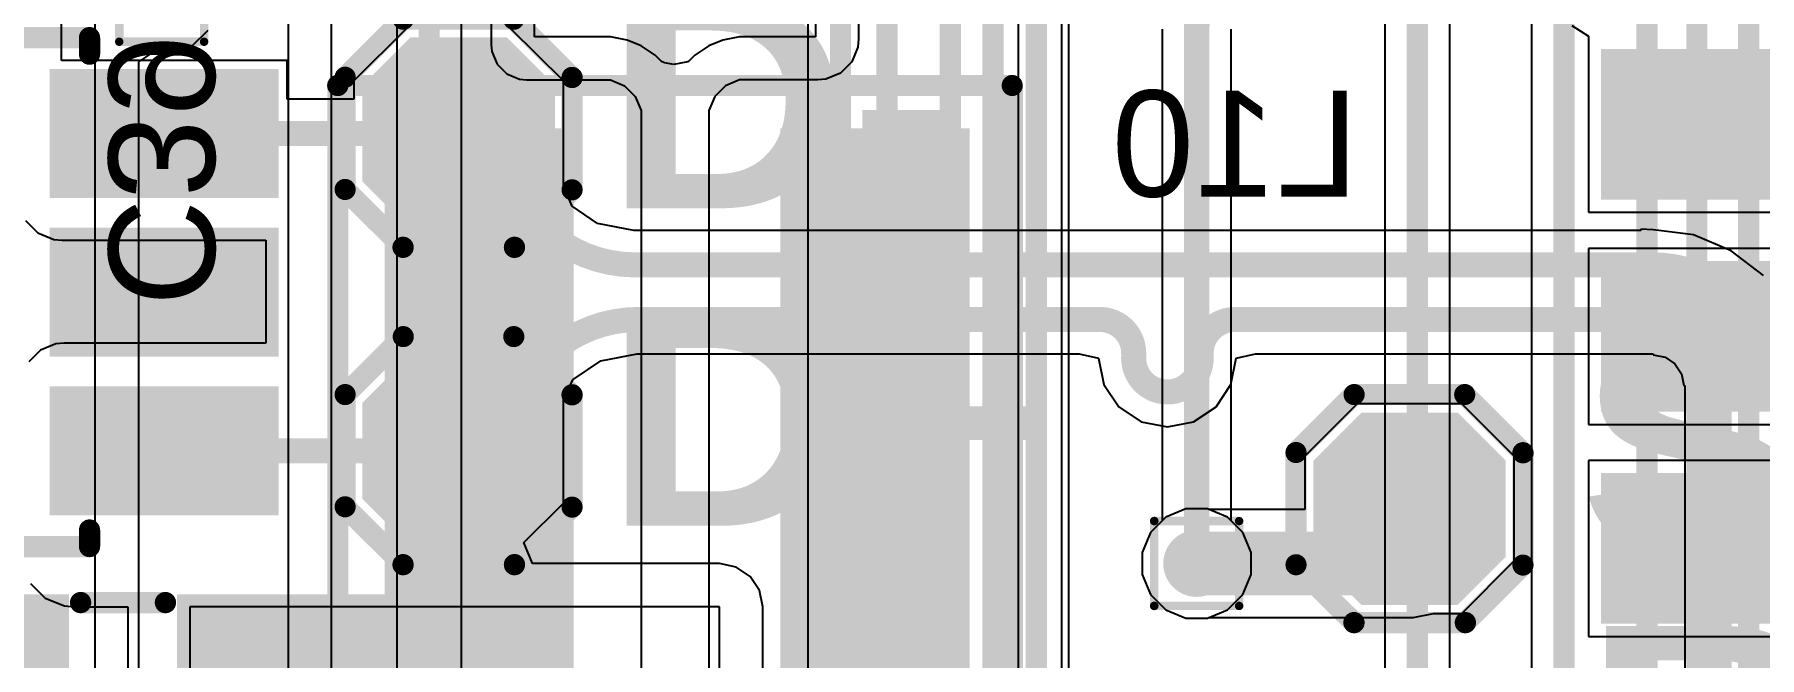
# Model space of a CAD drawing. Header units: inches. Extents: x -12 to 5355, y -7 to 5366.
# Drawn here: x 10.39 to 20.72, y 25.32 to 29.05 of the extents above; entities that cross this region are included whole.
import ezdxf

# ---------------------------------------------------------------- set-up
doc = ezdxf.new("R2010")
doc.units = ezdxf.units.IN
for name, color, linetype in [('BOTTOM LAYER', 5, 'Continuous'), ('Bottom Overlay', 54, 'Continuous'), ('Bottom Paste', 16, 'Continuous'), ('Bottom Solder', 6, 'Continuous'), ('Drill Drawing', 1, 'Continuous'), ('GROUND1', 16, 'Continuous'), ('GROUND2', 156, 'Continuous'), ('POWER', 76, 'Continuous'), ('SIGNAL', 90, 'Continuous'), ('TOP LAYER', 1, 'Continuous'), ('Top Overlay', 2, 'Continuous'), ('Top Paste', 8, 'Continuous'), ('Top Solder', 216, 'Continuous'), ('Via Holes', 16, 'Continuous')]:
    doc.layers.add(name, color=color, linetype=linetype)
doc.styles.add('Arial', font='', dxfattribs={"height": 0.2})
doc.styles.add('Arial Black_Bold', font='', dxfattribs={"height": 0.2})
doc.styles.get('Arial').set_extended_font_data('Arial')
doc.styles.get('Arial Black_Bold').set_extended_font_data('Arial Black', bold=True)

# ---------------------------------------------------------------- blocks, each defined once
blk = doc.blocks.new('T____________0_5___5')
at = {"layer": 'TOP LAYER'}
blk.add_hatch(color=1, dxfattribs=at).paths.add_polyline_path([(0.25, 0.5), (-0.25, 0.5), (-0.5, 0.25), (-0.5, -0.25), (-0.25, -0.5), (0.25, -0.5), (0.5, -0.25), (0.5, 0.25)])
at = {"layer": 'Top Paste'}
blk.add_hatch(color=8, dxfattribs=at).paths.add_polyline_path([(0.25, 0.5), (-0.25, 0.5), (-0.5, 0.25), (-0.5, -0.25), (-0.25, -0.5), (0.25, -0.5), (0.5, -0.25), (0.5, 0.25)])
at = {"layer": 'Top Solder'}
blk.add_hatch(color=216, dxfattribs=at).paths.add_polyline_path([(0.288, 0.576), (-0.288, 0.576), (-0.576, 0.288), (-0.576, -0.288), (-0.288, -0.576), (0.288, -0.576), (0.576, -0.288), (0.576, 0.288)])
at = {"layer": 'Top Overlay'}
for points in [[(-0.336, 0.68, 0.127, 0.127, 0), (-0.682, 0.333, 0.127, 0.127, 0)], [(-0.336, 0.68, 0.127, 0.127, 0), (0.336, 0.68, 0.127, 0.127, 0)], [(0.336, 0.68, 0.127, 0.127, 0), (0.684, 0.332, 0.127, 0.127, 0)], [(-0.682, 0.333, 0.127, 0.127, 0), (-0.682, -0.334, 0.127, 0.127, 0)], [(0.684, 0.332, 0.127, 0.127, 0), (0.684, -0.33, 0.127, 0.127, 0)], [(-0.682, -0.334, 0.127, 0.127, 0), (-0.337, -0.679, 0.127, 0.127, 0)], [(0.684, -0.33, 0.127, 0.127, 0), (0.335, -0.679, 0.127, 0.127, 0)], [(-0.337, -0.679, 0.127, 0.127, 0), (0.335, -0.679, 0.127, 0.127, 0)]]:
    blk.add_lwpolyline(points, format="xyseb", dxfattribs=at)
for points in [[(-0.367, 0.68, 0.0635, 0.0635, 1), (-0.304, 0.68, 0.0635, 0.0635, 1)], [(-0.367, 0.68, 0.0635, 0.0635, 1), (-0.304, 0.68, 0.0635, 0.0635, 1)], [(0.305, 0.68, 0.0635, 0.0635, 1), (0.368, 0.68, 0.0635, 0.0635, 1)], [(0.305, 0.68, 0.0635, 0.0635, 1), (0.368, 0.68, 0.0635, 0.0635, 1)], [(-0.714, 0.333, 0.0635, 0.0635, 1), (-0.65, 0.333, 0.0635, 0.0635, 1)], [(-0.714, 0.333, 0.0635, 0.0635, 1), (-0.65, 0.333, 0.0635, 0.0635, 1)], [(0.652, 0.332, 0.0635, 0.0635, 1), (0.715, 0.332, 0.0635, 0.0635, 1)], [(0.652, 0.332, 0.0635, 0.0635, 1), (0.715, 0.332, 0.0635, 0.0635, 1)], [(-0.714, -0.334, 0.0635, 0.0635, 1), (-0.65, -0.334, 0.0635, 0.0635, 1)], [(-0.714, -0.334, 0.0635, 0.0635, 1), (-0.65, -0.334, 0.0635, 0.0635, 1)], [(0.652, -0.33, 0.0635, 0.0635, 1), (0.715, -0.33, 0.0635, 0.0635, 1)], [(0.652, -0.33, 0.0635, 0.0635, 1), (0.715, -0.33, 0.0635, 0.0635, 1)], [(-0.369, -0.679, 0.0635, 0.0635, 1), (-0.306, -0.679, 0.0635, 0.0635, 1)], [(-0.369, -0.679, 0.0635, 0.0635, 1), (-0.306, -0.679, 0.0635, 0.0635, 1)], [(0.303, -0.679, 0.0635, 0.0635, 1), (0.367, -0.679, 0.0635, 0.0635, 1)], [(0.303, -0.679, 0.0635, 0.0635, 1), (0.367, -0.679, 0.0635, 0.0635, 1)]]:
    blk.add_lwpolyline(points, format="xyseb", close=True, dxfattribs=at)
blk = doc.blocks.new('T____________0_5___6')
at = {"layer": 'TOP LAYER'}
blk.add_hatch(color=1, dxfattribs=at).paths.add_polyline_path([(0.25, 0.5), (-0.25, 0.5), (-0.5, 0.25), (-0.5, -0.25), (-0.25, -0.5), (0.25, -0.5), (0.5, -0.25), (0.5, 0.25)])
at = {"layer": 'Top Paste'}
blk.add_hatch(color=8, dxfattribs=at).paths.add_polyline_path([(0.25, 0.5), (-0.25, 0.5), (-0.5, 0.25), (-0.5, -0.25), (-0.25, -0.5), (0.25, -0.5), (0.5, -0.25), (0.5, 0.25)])
at = {"layer": 'Top Solder'}
blk.add_hatch(color=216, dxfattribs=at).paths.add_polyline_path([(0.288, 0.576), (-0.288, 0.576), (-0.576, 0.288), (-0.576, -0.288), (-0.288, -0.576), (0.288, -0.576), (0.576, -0.288), (0.576, 0.288)])
at = {"layer": 'Top Overlay'}
for points in [[(-0.336, 0.68, 0.127, 0.127, 0), (-0.682, 0.333, 0.127, 0.127, 0)], [(-0.336, 0.68, 0.127, 0.127, 0), (0.336, 0.68, 0.127, 0.127, 0)], [(0.336, 0.68, 0.127, 0.127, 0), (0.684, 0.332, 0.127, 0.127, 0)], [(-0.682, 0.333, 0.127, 0.127, 0), (-0.682, -0.334, 0.127, 0.127, 0)], [(0.684, 0.332, 0.127, 0.127, 0), (0.684, -0.33, 0.127, 0.127, 0)], [(-0.682, -0.334, 0.127, 0.127, 0), (-0.337, -0.679, 0.127, 0.127, 0)], [(0.684, -0.33, 0.127, 0.127, 0), (0.335, -0.679, 0.127, 0.127, 0)], [(-0.337, -0.679, 0.127, 0.127, 0), (0.335, -0.679, 0.127, 0.127, 0)]]:
    blk.add_lwpolyline(points, format="xyseb", dxfattribs=at)
for points in [[(-0.367, 0.68, 0.0635, 0.0635, 1), (-0.304, 0.68, 0.0635, 0.0635, 1)], [(-0.367, 0.68, 0.0635, 0.0635, 1), (-0.304, 0.68, 0.0635, 0.0635, 1)], [(0.305, 0.68, 0.0635, 0.0635, 1), (0.368, 0.68, 0.0635, 0.0635, 1)], [(0.305, 0.68, 0.0635, 0.0635, 1), (0.368, 0.68, 0.0635, 0.0635, 1)], [(-0.714, 0.333, 0.0635, 0.0635, 1), (-0.65, 0.333, 0.0635, 0.0635, 1)], [(-0.714, 0.333, 0.0635, 0.0635, 1), (-0.65, 0.333, 0.0635, 0.0635, 1)], [(0.652, 0.332, 0.0635, 0.0635, 1), (0.715, 0.332, 0.0635, 0.0635, 1)], [(0.652, 0.332, 0.0635, 0.0635, 1), (0.715, 0.332, 0.0635, 0.0635, 1)], [(-0.714, -0.334, 0.0635, 0.0635, 1), (-0.65, -0.334, 0.0635, 0.0635, 1)], [(-0.714, -0.334, 0.0635, 0.0635, 1), (-0.65, -0.334, 0.0635, 0.0635, 1)], [(0.652, -0.33, 0.0635, 0.0635, 1), (0.715, -0.33, 0.0635, 0.0635, 1)], [(0.652, -0.33, 0.0635, 0.0635, 1), (0.715, -0.33, 0.0635, 0.0635, 1)], [(-0.369, -0.679, 0.0635, 0.0635, 1), (-0.306, -0.679, 0.0635, 0.0635, 1)], [(-0.369, -0.679, 0.0635, 0.0635, 1), (-0.306, -0.679, 0.0635, 0.0635, 1)], [(0.303, -0.679, 0.0635, 0.0635, 1), (0.367, -0.679, 0.0635, 0.0635, 1)], [(0.303, -0.679, 0.0635, 0.0635, 1), (0.367, -0.679, 0.0635, 0.0635, 1)]]:
    blk.add_lwpolyline(points, format="xyseb", close=True, dxfattribs=at)
blk = doc.blocks.new('T____________0_5___10')
at = {"layer": 'TOP LAYER'}
blk.add_hatch(color=1, dxfattribs=at).paths.add_polyline_path([(0.25, 0.5), (-0.25, 0.5), (-0.5, 0.25), (-0.5, -0.25), (-0.25, -0.5), (0.25, -0.5), (0.5, -0.25), (0.5, 0.25)])
at = {"layer": 'Top Paste'}
blk.add_hatch(color=8, dxfattribs=at).paths.add_polyline_path([(0.25, 0.5), (-0.25, 0.5), (-0.5, 0.25), (-0.5, -0.25), (-0.25, -0.5), (0.25, -0.5), (0.5, -0.25), (0.5, 0.25)])
at = {"layer": 'Top Solder'}
blk.add_hatch(color=216, dxfattribs=at).paths.add_polyline_path([(0.288, 0.576), (-0.288, 0.576), (-0.576, 0.288), (-0.576, -0.288), (-0.288, -0.576), (0.288, -0.576), (0.576, -0.288), (0.576, 0.288)])
at = {"layer": 'Top Overlay'}
for points in [[(-0.336, 0.68, 0.127, 0.127, 0), (-0.682, 0.333, 0.127, 0.127, 0)], [(-0.336, 0.68, 0.127, 0.127, 0), (0.336, 0.68, 0.127, 0.127, 0)], [(0.336, 0.68, 0.127, 0.127, 0), (0.684, 0.332, 0.127, 0.127, 0)], [(-0.682, 0.333, 0.127, 0.127, 0), (-0.682, -0.334, 0.127, 0.127, 0)], [(0.684, 0.332, 0.127, 0.127, 0), (0.684, -0.33, 0.127, 0.127, 0)], [(-0.682, -0.334, 0.127, 0.127, 0), (-0.337, -0.679, 0.127, 0.127, 0)], [(0.684, -0.33, 0.127, 0.127, 0), (0.335, -0.679, 0.127, 0.127, 0)], [(-0.337, -0.679, 0.127, 0.127, 0), (0.335, -0.679, 0.127, 0.127, 0)]]:
    blk.add_lwpolyline(points, format="xyseb", dxfattribs=at)
for points in [[(-0.367, 0.68, 0.0635, 0.0635, 1), (-0.304, 0.68, 0.0635, 0.0635, 1)], [(-0.367, 0.68, 0.0635, 0.0635, 1), (-0.304, 0.68, 0.0635, 0.0635, 1)], [(0.305, 0.68, 0.0635, 0.0635, 1), (0.368, 0.68, 0.0635, 0.0635, 1)], [(0.305, 0.68, 0.0635, 0.0635, 1), (0.368, 0.68, 0.0635, 0.0635, 1)], [(-0.714, 0.333, 0.0635, 0.0635, 1), (-0.65, 0.333, 0.0635, 0.0635, 1)], [(-0.714, 0.333, 0.0635, 0.0635, 1), (-0.65, 0.333, 0.0635, 0.0635, 1)], [(0.652, 0.332, 0.0635, 0.0635, 1), (0.715, 0.332, 0.0635, 0.0635, 1)], [(0.652, 0.332, 0.0635, 0.0635, 1), (0.715, 0.332, 0.0635, 0.0635, 1)], [(-0.714, -0.334, 0.0635, 0.0635, 1), (-0.65, -0.334, 0.0635, 0.0635, 1)], [(-0.714, -0.334, 0.0635, 0.0635, 1), (-0.65, -0.334, 0.0635, 0.0635, 1)], [(0.652, -0.33, 0.0635, 0.0635, 1), (0.715, -0.33, 0.0635, 0.0635, 1)], [(0.652, -0.33, 0.0635, 0.0635, 1), (0.715, -0.33, 0.0635, 0.0635, 1)], [(-0.369, -0.679, 0.0635, 0.0635, 1), (-0.306, -0.679, 0.0635, 0.0635, 1)], [(-0.369, -0.679, 0.0635, 0.0635, 1), (-0.306, -0.679, 0.0635, 0.0635, 1)], [(0.303, -0.679, 0.0635, 0.0635, 1), (0.367, -0.679, 0.0635, 0.0635, 1)], [(0.303, -0.679, 0.0635, 0.0635, 1), (0.367, -0.679, 0.0635, 0.0635, 1)]]:
    blk.add_lwpolyline(points, format="xyseb", close=True, dxfattribs=at)
blk = doc.blocks.new('XFL4020_102MEC_B_32')
at = {"layer": 'BOTTOM LAYER'}
for points in [[(-1.675, 1.7), (-0.695, 1.7), (-0.695, -1.7), (-1.675, -1.7)], [(0.695, 1.7), (1.675, 1.7), (1.675, -1.7), (0.695, -1.7)]]:
    blk.add_hatch(color=5, dxfattribs=at).paths.add_polyline_path(points)
at = {"layer": 'Bottom Paste'}
for points in [[(-1.675, 1.7), (-0.695, 1.7), (-0.695, -1.7), (-1.675, -1.7)], [(0.695, 1.7), (1.675, 1.7), (1.675, -1.7), (0.695, -1.7)]]:
    blk.add_hatch(color=16, dxfattribs=at).paths.add_polyline_path(points)
at = {"layer": 'Bottom Solder'}
for points in [[(-1.751, 1.776), (-0.619, 1.776), (-0.619, -1.776), (-1.751, -1.776)], [(0.619, 1.776), (1.751, 1.776), (1.751, -1.776), (0.619, -1.776)]]:
    blk.add_hatch(color=6, dxfattribs=at).paths.add_polyline_path(points)
at = {"layer": 'Bottom Overlay'}
for points in [[(-2.032, 2.032, 0.127, 0.127, 0), (2.007, 2.032, 0.127, 0.127, 0)], [(-2.032, 2.032, 0.127, 0.127, 0), (-2.032, -2.032, 0.127, 0.127, 0)], [(2.007, -2.032, 0.127, 0.127, 0), (2.007, 2.032, 0.127, 0.127, 0)], [(-2.032, -2.032, 0.127, 0.127, 0), (2.007, -2.032, 0.127, 0.127, 0)]]:
    blk.add_lwpolyline(points, format="xyseb", dxfattribs=at)
for points in [[(-2.064, 2.032, 0.0635, 0.0635, 1), (-2, 2.032, 0.0635, 0.0635, 1)], [(-2.064, 2.032, 0.0635, 0.0635, 1), (-2, 2.032, 0.0635, 0.0635, 1)], [(1.975, 2.032, 0.0635, 0.0635, 1), (2.038, 2.032, 0.0635, 0.0635, 1)], [(1.975, 2.032, 0.0635, 0.0635, 1), (2.038, 2.032, 0.0635, 0.0635, 1)], [(-2.064, -2.032, 0.0635, 0.0635, 1), (-2, -2.032, 0.0635, 0.0635, 1)], [(-2.064, -2.032, 0.0635, 0.0635, 1), (-2, -2.032, 0.0635, 0.0635, 1)], [(1.975, -2.032, 0.0635, 0.0635, 1), (2.038, -2.032, 0.0635, 0.0635, 1)], [(1.975, -2.032, 0.0635, 0.0635, 1), (2.038, -2.032, 0.0635, 0.0635, 1)]]:
    blk.add_lwpolyline(points, format="xyseb", close=True, dxfattribs=at)
blk = doc.blocks.new('I___0805_33')
at = {"layer": 'TOP LAYER'}
for points in [[(-1.6, 0.66), (-0.4, 0.66), (-0.4, -0.66), (-1.6, -0.66)], [(0.4, 0.66), (1.6, 0.66), (1.6, -0.66), (0.4, -0.66)]]:
    blk.add_hatch(color=1, dxfattribs=at).paths.add_polyline_path(points)
at = {"layer": 'Top Paste'}
for points in [[(-1.6, 0.66), (-0.4, 0.66), (-0.4, -0.66), (-1.6, -0.66)], [(0.4, 0.66), (1.6, 0.66), (1.6, -0.66), (0.4, -0.66)]]:
    blk.add_hatch(color=8, dxfattribs=at).paths.add_polyline_path(points)
at = {"layer": 'Top Solder'}
for points in [[(-1.676, 0.736), (-0.324, 0.736), (-0.324, -0.736), (-1.676, -0.736)], [(0.324, 0.736), (1.676, 0.736), (1.676, -0.736), (0.324, -0.736)]]:
    blk.add_hatch(color=216, dxfattribs=at).paths.add_polyline_path(points)
at = {"layer": 'Top Overlay'}
for points in [[(-0.254, 0.686, 0.127, 0.127, 0), (0.254, 0.686, 0.127, 0.127, 0)], [(-0.254, -0.686, 0.127, 0.127, 0), (0.254, -0.686, 0.127, 0.127, 0)]]:
    blk.add_lwpolyline(points, format="xyseb", dxfattribs=at)
for points in [[(-0.286, 0.686, 0.0635, 0.0635, 1), (-0.222, 0.686, 0.0635, 0.0635, 1)], [(0.222, 0.686, 0.0635, 0.0635, 1), (0.286, 0.686, 0.0635, 0.0635, 1)], [(-0.286, -0.686, 0.0635, 0.0635, 1), (-0.222, -0.686, 0.0635, 0.0635, 1)], [(0.222, -0.686, 0.0635, 0.0635, 1), (0.286, -0.686, 0.0635, 0.0635, 1)]]:
    blk.add_lwpolyline(points, format="xyseb", close=True, dxfattribs=at)
blk = doc.blocks.new('SOT_23_6_46')
at = {"layer": 'TOP LAYER'}
for points in [[(-1.92, 1.26), (-0.7, 1.26), (-0.7, 0.64), (-1.92, 0.64)], [(0.7, 1.26), (1.92, 1.26), (1.92, 0.64), (0.7, 0.64)], [(-1.92, 0.31), (-0.7, 0.31), (-0.7, -0.31), (-1.92, -0.31)], [(0.7, 0.31), (1.92, 0.31), (1.92, -0.31), (0.7, -0.31)], [(-1.92, -0.64), (-0.7, -0.64), (-0.7, -1.26), (-1.92, -1.26)], [(0.7, -0.64), (1.92, -0.64), (1.92, -1.26), (0.7, -1.26)]]:
    blk.add_hatch(color=1, dxfattribs=at).paths.add_polyline_path(points)
at = {"layer": 'Top Paste'}
for points in [[(-1.92, 1.26), (-0.7, 1.26), (-0.7, 0.64), (-1.92, 0.64)], [(0.7, 1.26), (1.92, 1.26), (1.92, 0.64), (0.7, 0.64)], [(-1.92, 0.31), (-0.7, 0.31), (-0.7, -0.31), (-1.92, -0.31)], [(0.7, 0.31), (1.92, 0.31), (1.92, -0.31), (0.7, -0.31)], [(-1.92, -0.64), (-0.7, -0.64), (-0.7, -1.26), (-1.92, -1.26)], [(0.7, -0.64), (1.92, -0.64), (1.92, -1.26), (0.7, -1.26)]]:
    blk.add_hatch(color=8, dxfattribs=at).paths.add_polyline_path(points)
at = {"layer": 'Top Solder'}
for points in [[(-1.996, 1.336), (-0.624, 1.336), (-0.624, 0.564), (-1.996, 0.564)], [(0.624, 1.336), (1.996, 1.336), (1.996, 0.564), (0.624, 0.564)], [(-1.996, 0.386), (-0.624, 0.386), (-0.624, -0.386), (-1.996, -0.386)], [(0.624, 0.386), (1.996, 0.386), (1.996, -0.386), (0.624, -0.386)], [(-1.996, -0.564), (-0.624, -0.564), (-0.624, -1.336), (-1.996, -1.336)], [(0.624, -0.564), (1.996, -0.564), (1.996, -1.336), (0.624, -1.336)]]:
    blk.add_hatch(color=216, dxfattribs=at).paths.add_polyline_path(points)
at = {"layer": 'Top Overlay'}
for points in [[(-0.889, 1.524, 0.127, 0.127, 0), (0.864, 1.524, 0.127, 0.127, 0)], [(-0.889, 1.424, 0.127, 0.127, 0), (-0.889, 1.524, 0.127, 0.127, 0)], [(0.864, 1.424, 0.127, 0.127, 0), (0.864, 1.524, 0.127, 0.127, 0)], [(-2.184, 1.092, 0.127, 0.127, 0), (-2.057, 0.965, 0.127, 0.127, 0)], [(-2.184, 0.838, 0.127, 0.127, 0), (-2.184, 1.092, 0.127, 0.127, 0)], [(-2.184, 0.838, 0.127, 0.127, 0), (-2.057, 0.965, 0.127, 0.127, 0)], [(-0.889, -1.424, 0.127, 0.127, 0), (-0.889, -1.524, 0.127, 0.127, 0)], [(0.864, -1.524, 0.127, 0.127, 0), (0.864, -1.424, 0.127, 0.127, 0)], [(-0.889, -1.524, 0.127, 0.127, 0), (0.864, -1.524, 0.127, 0.127, 0)]]:
    blk.add_lwpolyline(points, format="xyseb", dxfattribs=at)
for points in [[(-0.921, 1.524, 0.0635, 0.0635, 1), (-0.857, 1.524, 0.0635, 0.0635, 1)], [(-0.921, 1.524, 0.0635, 0.0635, 1), (-0.857, 1.524, 0.0635, 0.0635, 1)], [(0.832, 1.524, 0.0635, 0.0635, 1), (0.895, 1.524, 0.0635, 0.0635, 1)], [(0.832, 1.524, 0.0635, 0.0635, 1), (0.895, 1.524, 0.0635, 0.0635, 1)], [(-0.921, 1.424, 0.0635, 0.0635, 1), (-0.857, 1.424, 0.0635, 0.0635, 1)], [(0.832, 1.424, 0.0635, 0.0635, 1), (0.895, 1.424, 0.0635, 0.0635, 1)], [(-2.216, 1.092, 0.0635, 0.0635, 1), (-2.153, 1.092, 0.0635, 0.0635, 1)], [(-2.216, 1.092, 0.0635, 0.0635, 1), (-2.153, 1.092, 0.0635, 0.0635, 1)], [(-2.089, 0.965, 0.0635, 0.0635, 1), (-2.026, 0.965, 0.0635, 0.0635, 1)], [(-2.089, 0.965, 0.0635, 0.0635, 1), (-2.026, 0.965, 0.0635, 0.0635, 1)], [(-2.216, 0.838, 0.0635, 0.0635, 1), (-2.153, 0.838, 0.0635, 0.0635, 1)], [(-2.216, 0.838, 0.0635, 0.0635, 1), (-2.153, 0.838, 0.0635, 0.0635, 1)], [(-0.921, -1.424, 0.0635, 0.0635, 1), (-0.857, -1.424, 0.0635, 0.0635, 1)], [(0.832, -1.424, 0.0635, 0.0635, 1), (0.895, -1.424, 0.0635, 0.0635, 1)], [(-0.921, -1.524, 0.0635, 0.0635, 1), (-0.857, -1.524, 0.0635, 0.0635, 1)], [(-0.921, -1.524, 0.0635, 0.0635, 1), (-0.857, -1.524, 0.0635, 0.0635, 1)], [(0.832, -1.524, 0.0635, 0.0635, 1), (0.895, -1.524, 0.0635, 0.0635, 1)], [(0.832, -1.524, 0.0635, 0.0635, 1), (0.895, -1.524, 0.0635, 0.0635, 1)]]:
    blk.add_lwpolyline(points, format="xyseb", close=True, dxfattribs=at)
blk = doc.blocks.new('XUNPU_SMN_303_B_54')
at = {"layer": 'BOTTOM LAYER'}
for points in [[(-5.85, -6.124), (-5.05, -6.124), (-5.05, -7.424), (-5.85, -7.424)], [(-4.58, -6.124), (-3.78, -6.124), (-3.78, -7.424), (-4.58, -7.424)], [(-3.31, -6.124), (-2.51, -6.124), (-2.51, -7.424), (-3.31, -7.424)]]:
    blk.add_hatch(color=5, dxfattribs=at).paths.add_polyline_path(points)
at = {"layer": 'Bottom Paste'}
for points in [[(-5.85, -6.124), (-5.05, -6.124), (-5.05, -7.424), (-5.85, -7.424)], [(-4.58, -6.124), (-3.78, -6.124), (-3.78, -7.424), (-4.58, -7.424)], [(-3.31, -6.124), (-2.51, -6.124), (-2.51, -7.424), (-3.31, -7.424)]]:
    blk.add_hatch(color=16, dxfattribs=at).paths.add_polyline_path(points)
at = {"layer": 'Bottom Solder'}
for points in [[(-5.901, -6.073), (-4.999, -6.073), (-4.999, -7.475), (-5.901, -7.475)], [(-4.631, -6.073), (-3.729, -6.073), (-3.729, -7.475), (-4.631, -7.475)], [(-3.361, -6.073), (-2.459, -6.073), (-2.459, -7.475), (-3.361, -7.475)]]:
    blk.add_hatch(color=6, dxfattribs=at).paths.add_polyline_path(points)

msp = doc.modelspace()

# ---------------------------------------------------------------- hatches: boundary and pattern name
at = {"layer": 'BOTTOM LAYER'}
h = msp.add_hatch(color=5, dxfattribs=at)
edge = h.paths.add_edge_path()
edge.add_arc((17.348, 25.883), 0.2, 0, 360)
at = {"layer": 'GROUND1'}
h = msp.add_hatch(color=16, dxfattribs=at)
edge = h.paths.add_edge_path()
edge.add_arc((17.348, 25.883), 0.2, 0, 360)
at = {"layer": 'GROUND2'}
h = msp.add_hatch(color=156, dxfattribs=at)
edge = h.paths.add_edge_path()
edge.add_arc((17.348, 25.883), 0.2, 0, 360)
at = {"layer": 'POWER'}
h = msp.add_hatch(color=76, dxfattribs=at)
edge = h.paths.add_edge_path()
edge.add_arc((17.348, 25.883), 0.2, 0, 360)
at = {"layer": 'SIGNAL'}
h = msp.add_hatch(color=90, dxfattribs=at)
edge = h.paths.add_edge_path()
edge.add_arc((17.348, 25.883), 0.2, 0, 360)
at = {"layer": 'TOP LAYER'}
h = msp.add_hatch(color=1, dxfattribs=at)
edge = h.paths.add_edge_path()
edge.add_arc((17.348, 25.883), 0.2, 0, 360)
at = {"layer": 'Via Holes'}
h = msp.add_hatch(color=7, dxfattribs=at)
edge = h.paths.add_edge_path()
edge.add_arc((17.348, 25.883), 0.1, 0, 360)

# ---------------------------------------------------------------- linework, layer by layer
at = {"layer": 'BOTTOM LAYER'}
for p, q in [((12.167, 24.994), (12.167, 30.72)), ((13.124, 30.72), (13.124, 28.989)), ((15.324, 30.72), (15.324, 29.023)), ((16.281, 24.994), (16.281, 30.72)), ((16.54, 24.994), (16.54, 30.72)), ((11.908, 30.236), (11.908, 24.994)), ((13.383, 29.037), (13.383, 30.196)), ((15.065, 30.196), (15.065, 29.038)), ((13.838, 29.037), (13.383, 29.037)), ((13.937, 29.017), (13.838, 29.037)), ((14.61, 29.037), (14.511, 29.017)), ((15.064, 29.037), (14.61, 29.037)), ((15.065, 29.037), (15.064, 29.037)), ((15.065, 29.038), (15.065, 29.037)), ((17.141, 29.083), (17.141, 26.138)), ((17.555, 26.138), (17.555, 29.083)), ((19.594, 29.105), (19.694, 29.04)), ((19.694, 29.04), (19.694, 28.978)), ((13.124, 28.989), (13.128, 28.948)), ((13.128, 28.948), (13.16, 28.872)), ((14.021, 28.983), (13.937, 29.017)), ((14.105, 28.927), (14.021, 28.983)), ((14.143, 28.888), (14.105, 28.927)), ((14.343, 28.927), (14.305, 28.888)), ((14.427, 28.983), (14.343, 28.927)), ((14.511, 29.017), (14.427, 28.983)), ((14.511, 29.017), (14.511, 29.017)), ((15.319, 28.975), (15.283, 28.887)), ((15.324, 29.023), (15.319, 28.975)), ((19.694, 28.978), (19.694, 27.986)), ((13.16, 28.872), (13.218, 28.814)), ((14.162, 28.88), (14.143, 28.888)), ((14.218, 28.871), (14.162, 28.88)), ((14.302, 28.887), (14.218, 28.871)), ((14.305, 28.888), (14.302, 28.887)), ((15.215, 28.819), (15.127, 28.783)), ((15.283, 28.887), (15.215, 28.819)), ((13.218, 28.814), (13.294, 28.782)), ((13.294, 28.782), (13.335, 28.778)), ((13.335, 28.778), (13.335, 28.778)), ((13.335, 28.778), (13.792, 28.778)), ((13.792, 28.778), (13.838, 28.778)), ((13.838, 28.778), (13.922, 28.743)), ((13.922, 28.743), (13.986, 28.679)), ((14.526, 28.743), (14.462, 28.679)), ((14.61, 28.778), (14.526, 28.743)), ((14.656, 28.778), (14.61, 28.778)), ((15.08, 28.778), (14.656, 28.778)), ((15.127, 28.783), (15.08, 28.778)), ((15.08, 28.778), (15.08, 28.778)), ((13.986, 28.679), (14.021, 28.595)), ((14.462, 28.679), (14.427, 28.595)), ((14.021, 28.595), (14.021, 28.55)), ((14.021, 28.55), (14.021, 28.55)), ((14.021, 28.55), (14.021, 24.952)), ((14.427, 28.595), (14.427, 28.55)), ((14.427, 28.55), (14.427, 28.55)), ((14.427, 28.55), (14.427, 24.952)), ((19.694, 27.986), (21.248, 27.986)), ((21.248, 27.77), (19.694, 27.77)), ((19.694, 27.77), (19.694, 26.716)), ((19.694, 26.716), (21.248, 26.716)), ((21.248, 26.5), (19.694, 26.5)), ((19.694, 26.5), (19.694, 25.446)), ((17.141, 26.138), (17.071, 26.068)), ((17.625, 26.068), (17.555, 26.138)), ((17.071, 26.068), (17.021, 25.948)), ((17.675, 25.948), (17.625, 26.068)), ((17.021, 25.948), (17.021, 25.818)), ((17.675, 25.818), (17.675, 25.948)), ((17.021, 25.818), (17.071, 25.697)), ((17.625, 25.697), (17.675, 25.818)), ((17.071, 25.697), (17.163, 25.605)), ((17.533, 25.605), (17.625, 25.697)), ((17.163, 25.605), (17.283, 25.556)), ((17.283, 25.556), (17.413, 25.556)), ((17.413, 25.556), (17.533, 25.605)), ((19.694, 25.446), (21.248, 25.446))]:
    msp.add_line(p, q, dxfattribs=at)
for points in [[(17.348, 29.083, 0.152, 0.152, -0.414214), (17.577, 29.312, 0.152, 0.152, 0)], [(17.348, 25.883, 0.152, 0.152, 0), (17.348, 29.083, 0.152, 0.152, 0)], [(20.471, 28.513, 0.152, 0.152, 0), (23.068, 28.513, 0.152, 0.152, 0)], [(20.471, 27.229, 0.152, 0.152, 0), (20.471, 27.243, 0.152, 0.152, 0)], [(20.471, 27.229, 0.152, 0.152, 0), (22.25, 27.229, 0.152, 0.152, 0)], [(20.499, 25.945, 0.152, 0.152, -0.414214), (20.471, 25.973, 0.152, 0.152, 0)], [(20.499, 25.945, 0.152, 0.152, 0), (23.093, 25.945, 0.152, 0.152, 0)]]:
    msp.add_lwpolyline(points, format="xyseb", dxfattribs=at)
for points in [[(17.31, 29.083, 0.076, 0.076, 1), (17.386, 29.083, 0.076, 0.076, 1)], [(17.31, 29.083, 0.076, 0.076, 1), (17.386, 29.083, 0.076, 0.076, 1)], [(20.433, 28.513, 0.076, 0.076, 1), (20.509, 28.513, 0.076, 0.076, 1)], [(20.433, 27.243, 0.076, 0.076, 1), (20.509, 27.243, 0.076, 0.076, 1)], [(20.433, 27.229, 0.076, 0.076, 1), (20.509, 27.229, 0.076, 0.076, 1)], [(20.433, 27.229, 0.076, 0.076, 1), (20.509, 27.229, 0.076, 0.076, 1)], [(20.433, 25.973, 0.076, 0.076, 1), (20.509, 25.973, 0.076, 0.076, 1)], [(17.31, 25.883, 0.076, 0.076, 1), (17.386, 25.883, 0.076, 0.076, 1)], [(20.461, 25.945, 0.076, 0.076, 1), (20.537, 25.945, 0.076, 0.076, 1)], [(20.461, 25.945, 0.076, 0.076, 1), (20.537, 25.945, 0.076, 0.076, 1)]]:
    msp.add_lwpolyline(points, format="xyseb", close=True, dxfattribs=at)
at = {"layer": 'Drill Drawing'}
for points in [[(10.897, 29.007, 0.0508, 0.0508, 0), (10.897, 29.515, 0.0508, 0.0508, 0)], [(11.405, 29.007, 0.0508, 0.0508, 0), (11.405, 29.515, 0.0508, 0.0508, 0)], [(10.897, 29.007, 0.0508, 0.0508, 0), (11.405, 29.007, 0.0508, 0.0508, 0)], [(17.094, 26.137, 0.0508, 0.0508, 0), (17.602, 26.137, 0.0508, 0.0508, 0)], [(17.094, 25.629, 0.0508, 0.0508, 0), (17.094, 26.137, 0.0508, 0.0508, 0)], [(17.602, 25.629, 0.0508, 0.0508, 0), (17.602, 26.137, 0.0508, 0.0508, 0)], [(17.094, 25.629, 0.0508, 0.0508, 0), (17.602, 25.629, 0.0508, 0.0508, 0)]]:
    msp.add_lwpolyline(points, format="xyseb", dxfattribs=at)
for points in [[(10.884, 29.007, 0.0254, 0.0254, 1), (10.909, 29.007, 0.0254, 0.0254, 1)], [(10.884, 29.007, 0.0254, 0.0254, 1), (10.909, 29.007, 0.0254, 0.0254, 1)], [(11.392, 29.007, 0.0254, 0.0254, 1), (11.417, 29.007, 0.0254, 0.0254, 1)], [(11.392, 29.007, 0.0254, 0.0254, 1), (11.417, 29.007, 0.0254, 0.0254, 1)], [(17.081, 26.137, 0.0254, 0.0254, 1), (17.107, 26.137, 0.0254, 0.0254, 1)], [(17.081, 26.137, 0.0254, 0.0254, 1), (17.107, 26.137, 0.0254, 0.0254, 1)], [(17.59, 26.137, 0.0254, 0.0254, 1), (17.615, 26.137, 0.0254, 0.0254, 1)], [(17.59, 26.137, 0.0254, 0.0254, 1), (17.615, 26.137, 0.0254, 0.0254, 1)], [(17.081, 25.629, 0.0254, 0.0254, 1), (17.107, 25.629, 0.0254, 0.0254, 1)], [(17.081, 25.629, 0.0254, 0.0254, 1), (17.107, 25.629, 0.0254, 0.0254, 1)], [(17.59, 25.629, 0.0254, 0.0254, 1), (17.615, 25.629, 0.0254, 0.0254, 1)], [(17.59, 25.629, 0.0254, 0.0254, 1), (17.615, 25.629, 0.0254, 0.0254, 1)]]:
    msp.add_lwpolyline(points, format="xyseb", close=True, dxfattribs=at)
at = {"layer": 'GROUND1'}
for p, q in [((17.163, 26.16), (17.071, 26.068)), ((17.283, 26.21), (17.163, 26.16)), ((17.413, 26.21), (17.283, 26.21)), ((17.533, 26.16), (17.413, 26.21)), ((17.625, 26.068), (17.533, 26.16)), ((17.071, 26.068), (17.021, 25.948)), ((17.675, 25.948), (17.625, 26.068)), ((17.021, 25.948), (17.021, 25.818)), ((17.675, 25.818), (17.675, 25.948)), ((17.021, 25.818), (17.071, 25.697)), ((17.625, 25.697), (17.675, 25.818)), ((17.071, 25.697), (17.163, 25.605)), ((17.533, 25.605), (17.625, 25.697)), ((17.163, 25.605), (17.283, 25.556)), ((17.283, 25.556), (17.413, 25.556)), ((17.413, 25.556), (17.533, 25.605))]:
    msp.add_line(p, q, dxfattribs=at)
at = {"layer": 'GROUND2'}
for p, q in [((17.163, 26.16), (17.071, 26.068)), ((17.283, 26.21), (17.163, 26.16)), ((17.413, 26.21), (17.283, 26.21)), ((17.533, 26.16), (17.413, 26.21)), ((17.625, 26.068), (17.533, 26.16)), ((17.071, 26.068), (17.021, 25.948)), ((17.675, 25.948), (17.625, 26.068)), ((17.021, 25.948), (17.021, 25.818)), ((17.675, 25.818), (17.675, 25.948)), ((17.021, 25.818), (17.071, 25.697)), ((17.625, 25.697), (17.675, 25.818)), ((17.071, 25.697), (17.163, 25.605)), ((17.533, 25.605), (17.625, 25.697)), ((17.163, 25.605), (17.283, 25.556)), ((17.283, 25.556), (17.413, 25.556)), ((17.413, 25.556), (17.533, 25.605))]:
    msp.add_line(p, q, dxfattribs=at)
at = {"layer": 'POWER'}
for p, q in [((10.751, 33.45), (10.751, 21.322)), ((11.336, 28.984), (11.428, 29.076)), ((11.014, 28.886), (11.086, 28.934)), ((11.086, 28.934), (11.216, 28.934)), ((11.216, 28.934), (11.336, 28.984)), ((11.014, 23.734), (11.014, 28.886)), ((17.163, 26.16), (17.071, 26.068)), ((17.283, 26.21), (17.163, 26.16)), ((17.413, 26.21), (17.283, 26.21)), ((17.533, 26.16), (17.413, 26.21)), ((17.625, 26.068), (17.533, 26.16)), ((17.071, 26.068), (17.021, 25.948)), ((17.675, 25.948), (17.625, 26.068)), ((17.021, 25.948), (17.021, 25.818)), ((17.675, 25.818), (17.675, 25.948)), ((17.021, 25.818), (17.071, 25.697)), ((17.625, 25.697), (17.675, 25.818)), ((17.071, 25.697), (17.163, 25.605)), ((17.533, 25.605), (17.625, 25.697)), ((17.163, 25.605), (17.283, 25.556)), ((17.283, 25.556), (17.413, 25.556)), ((17.413, 25.556), (17.533, 25.605))]:
    msp.add_line(p, q, dxfattribs=at)
at = {"layer": 'SIGNAL'}
for p, q in [((12.558, 44.509), (12.558, 23.342)), ((12.946, 10.025), (12.946, 34.231)), ((19.353, 30.381), (19.353, 23.251)), ((15.02, 30.167), (15.02, 24.972)), ((18.475, 29.958), (18.475, 24.765)), ((18.863, 24.765), (18.863, 29.958)), ((16.582, 24.471), (16.582, 29.953)), ((17.163, 26.16), (17.071, 26.068)), ((17.283, 26.21), (17.163, 26.16)), ((17.413, 26.21), (17.283, 26.21)), ((17.533, 26.16), (17.413, 26.21)), ((17.625, 26.068), (17.533, 26.16)), ((17.071, 26.068), (17.021, 25.948)), ((17.675, 25.948), (17.625, 26.068)), ((17.021, 25.948), (17.021, 25.818)), ((17.675, 25.818), (17.675, 25.948)), ((17.021, 25.818), (17.071, 25.697)), ((17.625, 25.697), (17.675, 25.818)), ((17.071, 25.697), (17.163, 25.605)), ((17.533, 25.605), (17.625, 25.697)), ((17.163, 25.605), (17.283, 25.556)), ((17.283, 25.556), (17.413, 25.556)), ((17.413, 25.556), (17.533, 25.605))]:
    msp.add_line(p, q, dxfattribs=at)
for points in [[(12.752, 10.025, 0.127, 0.127, 0), (12.752, 44.509, 0.127, 0.127, 0)], [(20.653, 24.988, 0.127, 0.127, 0), (20.653, 41.916, 0.127, 0.127, 0)], [(20.343, 24.601, 0.127, 0.127, 0), (20.343, 41.439, 0.127, 0.127, 0)], [(20.045, 24.245, 0.127, 0.127, 0), (20.045, 40.905, 0.127, 0.127, 0)], [(15.215, 24.892, 0.127, 0.127, 0), (15.215, 39.334, 0.127, 0.127, 0)], [(15.494, 24.765, 0.127, 0.127, 0), (15.494, 38.837, 0.127, 0.127, 0)], [(15.873, 24.728, 0.127, 0.127, 0), (15.873, 38.123, 0.127, 0.127, 0)], [(19.548, 23.251, 0.127, 0.127, 0), (19.548, 30.649, 0.127, 0.127, 0)], [(16.128, 24.586, 0.127, 0.127, 0), (16.128, 30.271, 0.127, 0.127, 0)], [(18.669, 24.765, 0.127, 0.127, 0), (18.669, 30.226, 0.127, 0.127, 0)], [(16.388, 24.471, 0.127, 0.127, 0), (16.388, 29.953, 0.127, 0.127, 0)]]:
    msp.add_lwpolyline(points, format="xyseb", dxfattribs=at)
at = {"layer": 'TOP LAYER'}
for p, q in [((10.55, 28.895), (10.55, 29.942)), ((12.615, 29.085), (12.302, 28.772)), ((13.556, 28.772), (13.242, 29.085)), ((11.902, 28.895), (10.55, 28.895)), ((11.902, 28.664), (11.902, 28.895)), ((12.302, 28.772), (12.302, 28.664)), ((13.556, 28.145), (13.556, 28.772)), ((12.302, 28.664), (11.902, 28.664)), ((13.608, 28.022), (13.556, 28.145)), ((13.761, 27.919), (13.608, 28.022)), ((10.336, 27.936), (10.408, 27.863)), ((13.978, 27.876), (13.761, 27.919)), ((10.408, 27.863), (10.504, 27.823)), ((10.504, 27.823), (10.555, 27.818)), ((10.555, 27.818), (11.775, 27.818)), ((11.775, 27.818), (11.775, 27.203)), ((13.984, 27.877), (13.978, 27.876)), ((19.88, 27.877), (13.984, 27.877)), ((20.007, 27.877), (19.88, 27.877)), ((20.082, 27.881), (20.007, 27.884)), ((20.007, 27.884), (20.007, 27.877)), ((20.132, 27.875), (20.082, 27.881)), ((20.324, 27.85), (20.132, 27.875)), ((20.548, 27.756), (20.324, 27.85)), ((20.742, 27.608), (20.548, 27.756)), ((10.517, 27.199), (10.425, 27.161)), ((10.566, 27.203), (10.517, 27.199)), ((11.044, 27.203), (10.566, 27.203)), ((10.566, 27.203), (10.566, 27.203)), ((11.775, 27.203), (11.044, 27.203)), ((10.425, 27.161), (10.355, 27.091)), ((13.614, 26.985), (13.78, 27.096)), ((13.78, 27.096), (13.997, 27.139)), ((13.997, 27.139), (14.003, 27.138)), ((14.003, 27.138), (16.644, 27.138)), ((16.644, 27.138), (16.761, 27.112)), ((16.761, 27.112), (16.792, 26.955)), ((17.553, 26.955), (17.584, 27.112)), ((17.584, 27.112), (17.701, 27.138)), ((17.701, 27.138), (20.007, 27.138)), ((20.007, 27.138), (20.007, 27.138)), ((20.007, 27.138), (20.082, 27.138)), ((20.082, 27.138), (20.082, 27.138)), ((20.082, 27.138), (20.082, 27.133)), ((20.082, 27.133), (20.153, 27.119)), ((20.153, 27.119), (20.212, 27.079)), ((20.212, 27.079), (20.252, 27.019)), ((13.556, 26.872), (13.614, 26.985)), ((20.252, 27.019), (20.266, 26.949)), ((13.556, 26.245), (13.556, 26.872)), ((16.792, 26.955), (16.881, 26.821)), ((17.464, 26.821), (17.553, 26.955)), ((20.266, 26.949), (20.266, 26.948)), ((20.266, 26.948), (20.271, 26.948)), ((20.271, 26.948), (20.271, 26.947)), ((20.271, 26.947), (20.271, 26.873)), ((20.271, 26.873), (20.271, 26.873)), ((20.271, 26.873), (20.271, 11.78)), ((16.881, 26.821), (17.015, 26.732)), ((17.33, 26.732), (17.464, 26.821)), ((18.309, 26.838), (17.996, 26.525)), ((18.936, 26.838), (18.309, 26.838)), ((19.25, 26.525), (18.936, 26.838)), ((17.015, 26.732), (17.173, 26.701)), ((17.173, 26.701), (17.33, 26.732)), ((17.996, 26.525), (17.996, 26.206)), ((19.25, 25.898), (19.25, 26.525)), ((13.32, 26.009), (13.556, 26.245)), ((17.163, 26.16), (17.071, 26.068)), ((17.283, 26.21), (17.163, 26.16)), ((17.413, 26.21), (17.283, 26.21)), ((17.421, 26.206), (17.413, 26.21)), ((17.996, 26.206), (17.421, 26.206)), ((17.071, 26.068), (17.021, 25.948)), ((13.372, 25.882), (13.32, 26.009)), ((17.021, 25.948), (17.021, 25.818)), ((14.491, 25.882), (13.372, 25.882)), ((14.59, 25.862), (14.491, 25.882)), ((14.674, 25.806), (14.59, 25.862)), ((18.936, 25.584), (19.25, 25.898)), ((10.366, 25.764), (10.453, 25.676)), ((14.731, 25.722), (14.674, 25.806)), ((14.75, 25.623), (14.731, 25.722)), ((17.021, 25.818), (17.071, 25.697)), ((10.453, 25.676), (10.568, 25.629)), ((10.568, 25.629), (10.63, 25.623)), ((10.63, 25.623), (10.947, 25.623)), ((10.947, 25.623), (10.947, 24.105)), ((14.491, 25.623), (11.319, 25.623)), ((11.319, 25.623), (11.319, 21.322)), ((14.491, 21.322), (14.491, 25.623)), ((14.75, 21.322), (14.75, 25.623)), ((17.071, 25.697), (17.163, 25.605)), ((17.163, 25.605), (17.283, 25.556)), ((17.283, 25.556), (17.413, 25.556)), ((17.413, 25.556), (17.421, 25.559)), ((17.421, 25.559), (18.644, 25.559)), ((18.644, 25.559), (18.767, 25.584)), ((18.767, 25.584), (18.768, 25.584)), ((18.768, 25.584), (18.936, 25.584))]:
    msp.add_line(p, q, dxfattribs=at)
for points in [[(11.165, 28.458, 0.15, 0.15, 0), (12.929, 28.458, 0.15, 0.15, 0)], [(12.929, 28.458, 0.15, 0.15, 0), (13.261, 28.147, 0.15, 0.15, 0)], [(13.984, 27.671, 0.15, 0.15, -0.299569), (13.261, 28.147, 0.15, 0.15, 0)], [(13.984, 27.671, 0.15, 0.15, 0), (20.007, 27.671, 0.15, 0.15, 0)], [(20.007, 27.671, 0.15, 0.15, 0), (20.082, 27.671, 0.15, 0.15, 0)], [(20.007, 27.671, 0.15, 0.15, -0.000014), (20.007, 27.671, 0.15, 0.15, 0)], [(20.082, 27.671, 0.15, 0.15, -0.414954), (20.805, 26.947, 0.15, 0.15, 0)], [(13.276, 26.855, 0.15, 0.15, -0.304678), (14.003, 27.344, 0.15, 0.15, 0)], [(14.003, 27.344, 0.15, 0.15, 0), (16.29, 27.344, 0.15, 0.15, 0)], [(16.29, 27.344, 0.15, 0.15, 0), (16.769, 27.344, 0.15, 0.15, 0)], [(16.769, 27.344, 0.15, 0.15, -0.414214), (16.971, 27.142, 0.15, 0.15, 0)], [(17.375, 27.142, 0.15, 0.15, -0.414214), (17.576, 27.344, 0.15, 0.15, 0)], [(17.576, 27.344, 0.15, 0.15, 0), (18.506, 27.344, 0.15, 0.15, 0)], [(18.506, 27.344, 0.15, 0.15, 0), (20.007, 27.344, 0.15, 0.15, 0)], [(20.007, 27.344, 0.15, 0.15, 0), (20.082, 27.344, 0.15, 0.15, 0)], [(20.082, 27.344, 0.15, 0.15, -0.415268), (20.477, 26.947, 0.15, 0.15, 0)], [(16.971, 27.112, 0.15, 0.15, 0), (16.971, 27.142, 0.15, 0.15, 0)], [(17.375, 27.112, 0.15, 0.15, -1), (16.971, 27.112, 0.15, 0.15, 0)], [(17.375, 27.112, 0.15, 0.15, 0), (17.375, 27.142, 0.15, 0.15, 0)], [(20.477, 26.873, 0.15, 0.15, 0), (20.477, 26.947, 0.15, 0.15, 0)], [(12.929, 26.558, 0.15, 0.15, 0), (13.276, 26.855, 0.15, 0.15, 0)], [(20.477, 11.724, 0.15, 0.15, 0), (20.477, 26.873, 0.15, 0.15, 0)], [(11.165, 26.558, 0.15, 0.15, 0), (12.929, 26.558, 0.15, 0.15, 0)], [(17.348, 25.883, 0.381, 0.381, 0), (18.644, 25.883, 0.381, 0.381, 0)]]:
    msp.add_lwpolyline(points, format="xyseb", dxfattribs=at)
for points in [[(11.128, 28.458, 0.0749, 0.0749, 1), (11.203, 28.458, 0.0749, 0.0749, 1)], [(12.891, 28.458, 0.0749, 0.0749, 1), (12.966, 28.458, 0.0749, 0.0749, 1)], [(12.891, 28.458, 0.0749, 0.0749, 1), (12.966, 28.458, 0.0749, 0.0749, 1)], [(13.224, 28.147, 0.0749, 0.0749, 1), (13.299, 28.147, 0.0749, 0.0749, 1)], [(13.224, 28.147, 0.0749, 0.0749, 1), (13.299, 28.147, 0.0749, 0.0749, 1)], [(13.947, 27.671, 0.0749, 0.0749, 1), (14.022, 27.671, 0.0749, 0.0749, 1)], [(13.947, 27.671, 0.0749, 0.0749, 1), (14.022, 27.671, 0.0749, 0.0749, 1)], [(19.969, 27.671, 0.0749, 0.0749, 1), (20.044, 27.671, 0.0749, 0.0749, 1)], [(19.969, 27.671, 0.0749, 0.0749, 1), (20.044, 27.671, 0.0749, 0.0749, 1)], [(19.969, 27.671, 0.0749, 0.0749, 1), (20.044, 27.671, 0.0749, 0.0749, 1)], [(19.969, 27.671, 0.0749, 0.0749, 1), (20.044, 27.671, 0.0749, 0.0749, 1)], [(20.045, 27.671, 0.0749, 0.0749, 1), (20.12, 27.671, 0.0749, 0.0749, 1)], [(20.045, 27.671, 0.0749, 0.0749, 1), (20.12, 27.671, 0.0749, 0.0749, 1)], [(13.965, 27.344, 0.0749, 0.0749, 1), (14.04, 27.344, 0.0749, 0.0749, 1)], [(13.965, 27.344, 0.0749, 0.0749, 1), (14.04, 27.344, 0.0749, 0.0749, 1)], [(16.252, 27.344, 0.0749, 0.0749, 1), (16.327, 27.344, 0.0749, 0.0749, 1)], [(16.252, 27.344, 0.0749, 0.0749, 1), (16.327, 27.344, 0.0749, 0.0749, 1)], [(16.731, 27.344, 0.0749, 0.0749, 1), (16.806, 27.344, 0.0749, 0.0749, 1)], [(16.731, 27.344, 0.0749, 0.0749, 1), (16.806, 27.344, 0.0749, 0.0749, 1)], [(17.539, 27.344, 0.0749, 0.0749, 1), (17.614, 27.344, 0.0749, 0.0749, 1)], [(17.539, 27.344, 0.0749, 0.0749, 1), (17.614, 27.344, 0.0749, 0.0749, 1)], [(18.469, 27.344, 0.0749, 0.0749, 1), (18.544, 27.344, 0.0749, 0.0749, 1)], [(18.469, 27.344, 0.0749, 0.0749, 1), (18.544, 27.344, 0.0749, 0.0749, 1)], [(19.969, 27.344, 0.0749, 0.0749, 1), (20.044, 27.344, 0.0749, 0.0749, 1)], [(19.969, 27.344, 0.0749, 0.0749, 1), (20.044, 27.344, 0.0749, 0.0749, 1)], [(20.045, 27.344, 0.0749, 0.0749, 1), (20.12, 27.344, 0.0749, 0.0749, 1)], [(20.045, 27.344, 0.0749, 0.0749, 1), (20.12, 27.344, 0.0749, 0.0749, 1)], [(16.933, 27.142, 0.0749, 0.0749, 1), (17.008, 27.142, 0.0749, 0.0749, 1)], [(16.933, 27.142, 0.0749, 0.0749, 1), (17.008, 27.142, 0.0749, 0.0749, 1)], [(16.933, 27.112, 0.0749, 0.0749, 1), (17.008, 27.112, 0.0749, 0.0749, 1)], [(16.933, 27.112, 0.0749, 0.0749, 1), (17.008, 27.112, 0.0749, 0.0749, 1)], [(17.337, 27.142, 0.0749, 0.0749, 1), (17.412, 27.142, 0.0749, 0.0749, 1)], [(17.337, 27.142, 0.0749, 0.0749, 1), (17.412, 27.142, 0.0749, 0.0749, 1)], [(17.337, 27.112, 0.0749, 0.0749, 1), (17.412, 27.112, 0.0749, 0.0749, 1)], [(17.337, 27.112, 0.0749, 0.0749, 1), (17.412, 27.112, 0.0749, 0.0749, 1)], [(20.44, 26.947, 0.0749, 0.0749, 1), (20.515, 26.947, 0.0749, 0.0749, 1)], [(20.44, 26.947, 0.0749, 0.0749, 1), (20.515, 26.947, 0.0749, 0.0749, 1)], [(13.238, 26.855, 0.0749, 0.0749, 1), (13.313, 26.855, 0.0749, 0.0749, 1)], [(13.238, 26.855, 0.0749, 0.0749, 1), (13.313, 26.855, 0.0749, 0.0749, 1)], [(20.44, 26.873, 0.0749, 0.0749, 1), (20.515, 26.873, 0.0749, 0.0749, 1)], [(20.44, 26.873, 0.0749, 0.0749, 1), (20.515, 26.873, 0.0749, 0.0749, 1)], [(11.128, 26.558, 0.0749, 0.0749, 1), (11.203, 26.558, 0.0749, 0.0749, 1)], [(12.891, 26.558, 0.0749, 0.0749, 1), (12.966, 26.558, 0.0749, 0.0749, 1)], [(12.891, 26.558, 0.0749, 0.0749, 1), (12.966, 26.558, 0.0749, 0.0749, 1)], [(17.253, 25.883, 0.191, 0.191, 1), (17.443, 25.883, 0.191, 0.191, 1)], [(18.548, 25.883, 0.191, 0.191, 1), (18.739, 25.883, 0.191, 0.191, 1)]]:
    msp.add_lwpolyline(points, format="xyseb", close=True, dxfattribs=at)

# ---------------------------------------------------------------- block references
for name, p, rotation in [('XUNPU_SMN_303_B_54', (27.245, 23.063), 270), ('T____________0_5___6', (12.929, 28.458), 90), ('T____________0_5___5', (12.929, 26.558), 90), ('T____________0_5___10', (18.623, 26.211), 90)]:
    msp.add_blockref(name, p, dxfattribs=dict(rotation=rotation))
for name, p in [('SOT_23_6_46', (9.855, 27.508)), ('XFL4020_102MEC_B_32', (14.237, 26.713)), ('I___0805_33', (10.919, 24.963))]:
    msp.add_blockref(name, p)

# ---------------------------------------------------------------- texts
at = {"layer": 'Bottom Overlay', "style": 'Arial', "text_generation_flag": 2}
msp.add_text('C39', height=0.635, rotation=270, dxfattribs=at).set_placement((10.833, 27.424))
msp.add_text('L10', height=0.635, dxfattribs=at).set_placement((18.319, 28.08))
at = {"layer": 'Top Overlay', "style": 'Arial Black_Bold'}
for s, p in [('D-', (13.8, 28.01)), ('D+', (13.8, 26.109)), ('S_DET', (19.638, 25.953)), ('RXD', (19.663, 24.239))]:
    msp.add_text(s, height=1.27, dxfattribs=at).set_placement(p)

doc.saveas('drawing.dxf')
